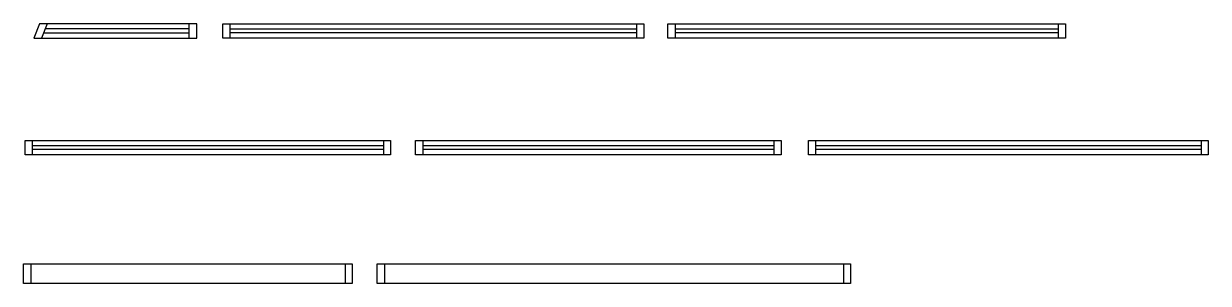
# Model space of a CAD drawing. Header units: metres. Extents: x 4100 to 5254, y -267 to -14.
import ezdxf

# ---------------------------------------------------------------- set-up
doc = ezdxf.new("R2010")
doc.units = ezdxf.units.M
for name, color, linetype in [('Painéis', 7, 'Continuous'), ('SARR_2.2x7', 7, 'Continuous'), ('SARR_EDITAR', 7, 'Continuous')]:
    doc.layers.add(name, color=color, linetype=linetype)

msp = doc.modelspace()

# ---------------------------------------------------------------- linework, layer by layer
at = {"layer": 'Painéis', "color": 7, "lineweight": 25}
for p, q in [((4115.6, -14.1), (4110, -28.1)), ((4268.9, -14.1), (4115.6, -14.1)), ((4268.9, -28.1), (4268.9, -14.1)), ((4110, -28.1), (4268.9, -28.1))]:
    msp.add_line(p, q, dxfattribs=at)
for points in [[(4538, -28.1), (4294, -28.1), (4294, -14.1), (4538, -14.1)], [(4538, -14.1), (4704, -14.1), (4704, -28.1), (4538, -28.1)], [(4971.6, -28.1), (4727.6, -28.1), (4727.6, -14.1), (4971.6, -14.1)], [(4971.6, -14.1), (5114.6, -14.1), (5114.6, -28.1), (4971.6, -28.1)], [(4345.5, -141.9), (4101.5, -141.9), (4101.5, -127.9), (4345.5, -127.9)], [(4345.5, -127.9), (4457.5, -127.9), (4457.5, -141.9), (4345.5, -141.9)], [(4725.8, -141.9), (4481.8, -141.9), (4481.8, -127.9), (4725.8, -127.9)], [(4725.8, -127.9), (4837.8, -127.9), (4837.8, -141.9), (4725.8, -141.9)], [(5108.3, -141.9), (4864.3, -141.9), (4864.3, -127.9), (5108.3, -127.9)], [(5108.3, -127.9), (5253.8, -127.9), (5253.8, -141.9), (5108.3, -141.9)], [(4344.1, -267.3), (4100.1, -267.3), (4100.1, -248.3), (4344.1, -248.3)], [(4344.1, -248.3), (4420.1, -248.3), (4420.1, -267.3), (4344.1, -267.3)], [(4688.4, -267.3), (4444.4, -267.3), (4444.4, -248.3), (4688.4, -248.3)], [(4688.4, -248.3), (4905.4, -248.3), (4905.4, -267.3), (4688.4, -267.3)]]:
    msp.add_lwpolyline(points, dxfattribs=at)
at = {"layer": 'SARR_2.2x7', "color": 7, "lineweight": 25}
for p, q in [((4123.1, -14.1), (4117.5, -28.1)), ((4261.3, -28.1), (4261.4, -14.1)), ((4301, -14.1), (4301, -28.1)), ((4697, -14.1), (4697, -28.1)), ((4734.6, -14.1), (4734.6, -28.1)), ((5107.6, -14.1), (5107.6, -28.1)), ((4108.5, -127.9), (4108.5, -141.9)), ((4450.5, -127.9), (4450.5, -141.9)), ((4488.8, -127.9), (4488.8, -141.9)), ((4830.8, -127.9), (4830.8, -141.9)), ((4871.3, -127.9), (4871.3, -141.9)), ((5246.8, -127.9), (5246.8, -141.9)), ((4107.1, -248.3), (4107.1, -267.3)), ((4413.1, -248.3), (4413.1, -267.3)), ((4451.4, -248.3), (4451.4, -267.3)), ((4898.4, -248.3), (4898.4, -267.3))]:
    msp.add_line(p, q, dxfattribs=at)
at = {"layer": 'SARR_EDITAR', "color": 7, "lineweight": 25}
for p, q in [((4119.5, -23.1), (4261.3, -23.1)), ((4261.3, -19.1), (4121.1, -19.1)), ((4301, -19.1), (4538, -19.1)), ((4538, -23.1), (4301, -23.1)), ((4538, -19.1), (4697, -19.1)), ((4697, -23.1), (4538, -23.1)), ((4734.6, -19.1), (4971.6, -19.1)), ((4971.6, -23.1), (4734.6, -23.1)), ((4971.6, -19.1), (5107.6, -19.1)), ((5107.6, -23.1), (4971.6, -23.1)), ((4108.5, -132.9), (4345.5, -132.9)), ((4345.5, -136.9), (4108.5, -136.9)), ((4345.5, -132.9), (4450.5, -132.9)), ((4450.5, -136.9), (4345.5, -136.9)), ((4488.8, -132.9), (4725.8, -132.9)), ((4725.8, -136.9), (4488.8, -136.9)), ((4725.8, -132.9), (4830.8, -132.9)), ((4830.8, -136.9), (4725.8, -136.9)), ((4871.3, -132.9), (5108.3, -132.9)), ((5108.3, -136.9), (4871.3, -136.9)), ((5108.3, -132.9), (5246.8, -132.9)), ((5246.8, -136.9), (5108.3, -136.9))]:
    msp.add_line(p, q, dxfattribs=at)

doc.saveas('drawing.dxf')
